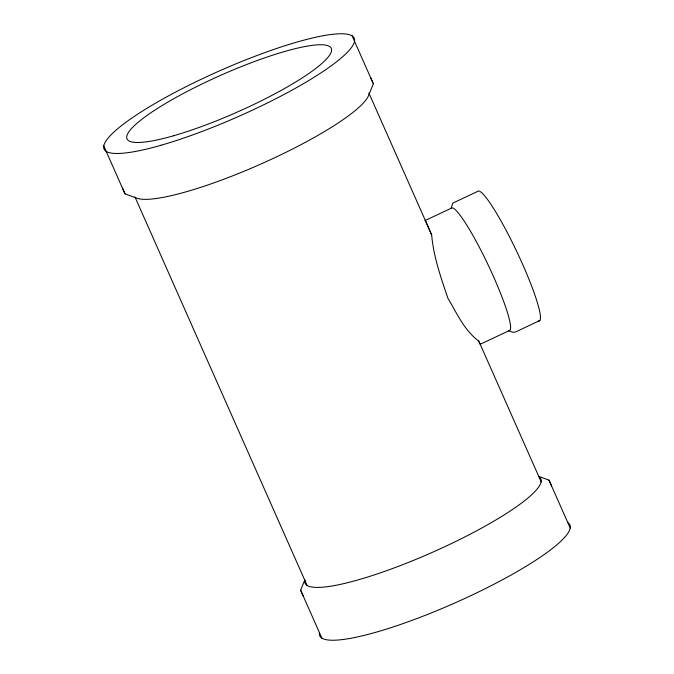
<?xml version="1.0" encoding="UTF-8"?>
<svg xmlns="http://www.w3.org/2000/svg" width="674" height="674" viewBox="0 0 674 674"><rect width="100%" height="100%" fill="white"/><g stroke="black" fill="none" stroke-linecap="round" stroke-linejoin="round"><path stroke-width="1.01" d="M425.715 221.283L431.689 235.175C433.618 256.971 440.956 277.722 447.932 298.287C456.829 313.258 464.268 330.235 478.574 340.977L480.217 344.288L510.066 330.209A67.83 8.711 64.7 0 0 486.148 260.779A67.83 8.711 64.7 0 0 451.083 208.392M369.242 93.88L373.362 83.82L370.767 77.931M303.233 596.069L300.638 590.18L304.758 580.12M477.445 191.5L452.835 203.11L451.041 208.317L424.923 220.642M539.899 320.487L515.298 332.097L512.712 332.24L508.474 330.664M103.678 145.71L125.019 193.893L135.23 197.592M538.77 476.408L548.981 480.107L570.322 528.29M352.022 35.638L373.362 83.82M368.914 93.105L431.697 234.805M478.759 341.027L541.214 481.952M134.91 196.85L307.201 585.672M300.638 590.18L321.978 638.362M548.981 480.107L551.576 486.005M122.424 187.995L125.019 193.893M538.602 476.484A128.903 23.27 -23.9 0 1 432.455 552.292A128.903 23.27 -23.9 0 1 304.909 580.061M567.559 522.476A136.814 24.694 -23.9 0 1 454.899 602.944A136.814 24.694 -23.9 0 1 319.527 632.406M369.091 93.939A128.903 23.27 -23.9 0 1 260.484 164.212A128.903 23.27 -23.9 0 1 135.398 197.516M477.478 191.576A71.781 9.217 64.7 0 1 517.287 252.649A71.781 9.217 64.7 0 1 538.366 320.993M161.01 145.255A136.814 24.694 -23.9 0 0 354.473 41.594A136.814 24.694 -23.9 0 0 171.963 94.015A136.814 24.694 -23.9 0 0 161.01 145.255M173.353 135.828A111.699 20.161 -23.9 0 0 331.456 51.19A111.699 20.161 -23.9 0 0 182.637 93.846A111.699 20.161 -23.9 0 0 173.353 135.828"/></g></svg>
